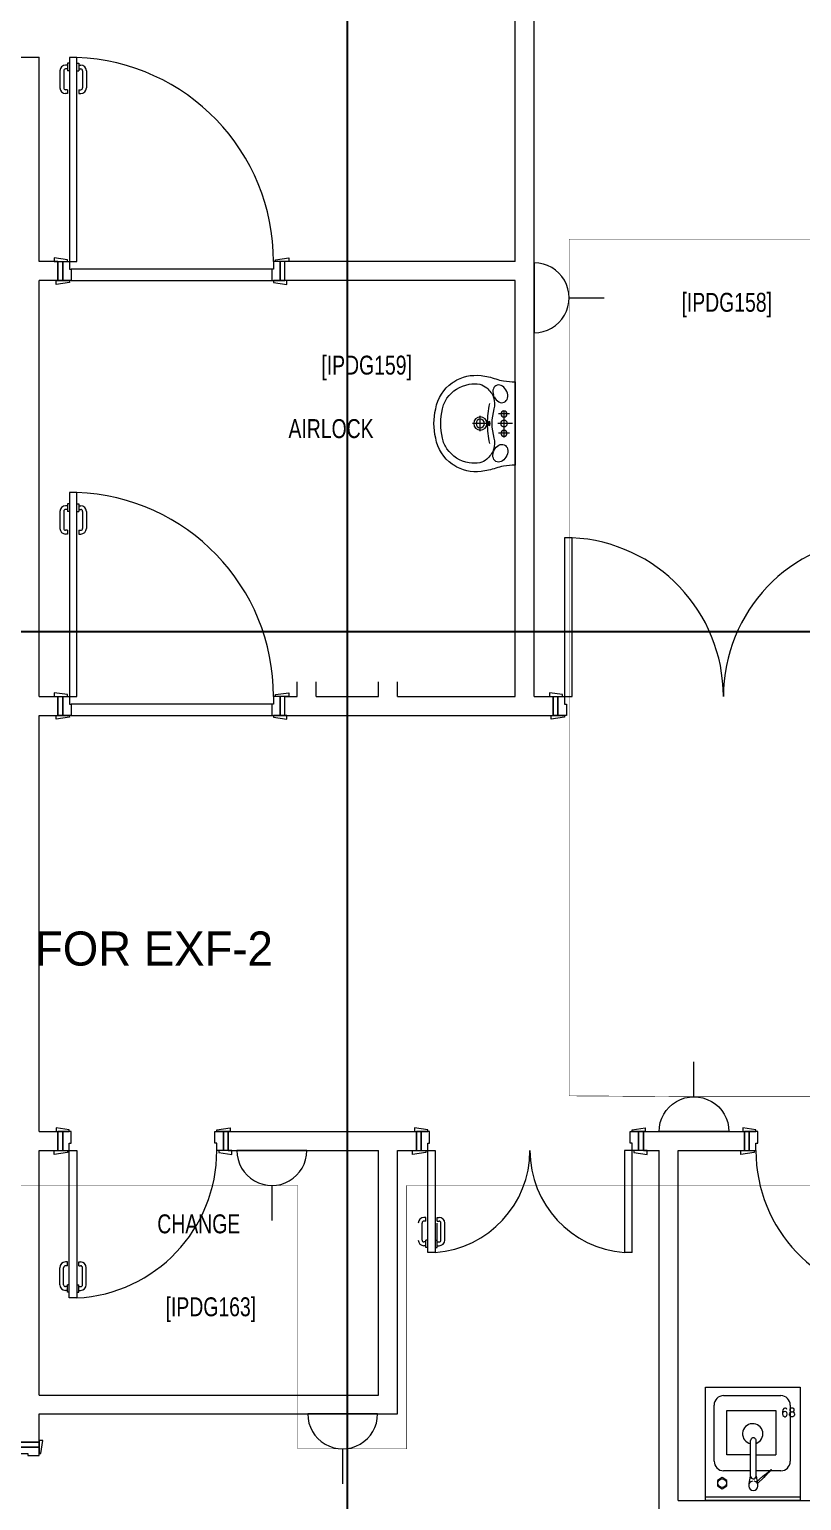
# Model space of a CAD drawing. Header units: metres. Extents: x 75097 to 220695, y -1557923 to -1361206.
# Drawn here: x 164832 to 168915, y -1423281 to -1415504 of the extents above; entities that cross this region are included whole.
import ezdxf

# ---------------------------------------------------------------- set-up
doc = ezdxf.new("R2010")
doc.units = ezdxf.units.M
doc.layers.get('0').update_dxf_attribs({"lineweight": 0})
for name, color, linetype, lineweight in [('A-100 - Copy$0$72_EGR_BASE_TEXT', 8, 'Continuous', 0), ('A-100 - Copy$0$car', 8, 'Continuous', 0), ('A-100 - Copy$0$Medical Equipment and Furniture', 8, 'Continuous', 0), ('A-100 - Copy$0$SANIT', 8, 'Continuous', 0), ('A-100 - Copy$0$Walls', 8, 'Continuous', 0), ('A-100 - Copy$0$Wooden Joinery', 8, 'Continuous', 0)]:
    doc.layers.add(name, color=color, linetype=linetype, lineweight=lineweight)
doc.layers.add('A-100 - Copy$0$axes', color=8, linetype='Continuous')
doc.layers.add('E-POWR', color=7, linetype='Continuous', lineweight=9, true_color=0x4e7e3e)
doc.layers.add('E-POWR-IDEN _1-100_', color=7, linetype='Continuous', lineweight=9, true_color=0x4e7e3e)
doc.styles.add('A-100 - Copy$0$list_ghTextstyle', font='romans.shx', dxfattribs={"height": 0.25})
doc.styles.add('A-100 - Copy$0$X3G_ENTITY_2587EA', font='swisscl.ttf', dxfattribs={"height": 200})
doc.styles.add('Optima_5', font='', dxfattribs={"height": 3.001645})
doc.styles.get('Optima_5').set_extended_font_data('Optima')

# ---------------------------------------------------------------- blocks, each defined once
blk = doc.blocks.new('NORMAL SOCKET')
at = {"layer": 'E-POWR'}
for p, q in [((0, 308), (0, 615)), ((-308, 0), (308, 0))]:
    blk.add_line(p, q, dxfattribs=at)
blk.add_ellipse((0, 0), major_axis=(33, 306), ratio=1, start_param=4.81904, end_param=7.960633, dxfattribs=at)
blk = doc.blocks.new('A-100 - Copy$0$Slop Hopper')
at = {"layer": 'A-100 - Copy$0$SANIT'}
for p, q in [((1327.37, 1279.91), (1327.37, 1339.91)), ((1327.37, 1339.91), (1377.37, 1339.91)), ((1377.37, 1339.91), (1377.37, 1279.91)), ((1331.89, 1300.66), (1331.89, 1330.39)), ((1336.9, 1335.39), (1367.15, 1335.39)), ((1372.14, 1330.38), (1372.14, 1300.65)), ((1338.53, 1304.04), (1338.53, 1327.46)), ((1338.53, 1327.46), (1364.59, 1327.46)), ((1364.59, 1327.46), (1364.59, 1304.04)), ((1351.16, 1293.73), (1351.16, 1311.59)), ((1354.09, 1292.76), (1354.09, 1311.6)), ((1351.16, 1304.04), (1338.53, 1304.04)), ((1354.09, 1304.04), (1364.59, 1304.04)), ((1336.15, 1292.05), (1333.62, 1290.6)), ((1338.67, 1290.6), (1336.15, 1292.05)), ((1351.16, 1295.65), (1336.89, 1295.65)), ((1350.46, 1288.9), (1351.16, 1292.85)), ((1351.16, 1292.92), (1351.16, 1293.7)), ((1367.14, 1295.65), (1354.09, 1295.65)), ((1354.09, 1292.76), (1354.78, 1288.9)), ((1354.11, 1289.68), (1357.62, 1292.77)), ((1354.74, 1288.96), (1358.25, 1292.05)), ((1357.63, 1292.78), (1359.1, 1293.78)), ((1358.26, 1292.07), (1359.19, 1293.12)), ((1359.1, 1293.78), (1359.39, 1293.97)), ((1359.19, 1293.12), (1359.68, 1293.65)), ((1359.39, 1293.97), (1359.53, 1294.07)), ((1359.53, 1294.07), (1359.65, 1294.16)), ((1361.99, 1296.2), (1359.59, 1294.08)), ((1359.65, 1294.16), (1359.74, 1294.23)), ((1359.68, 1293.65), (1359.79, 1293.78)), ((1359.79, 1293.78), (1359.89, 1293.88)), ((1362.21, 1295.94), (1359.8, 1293.84)), ((1359.89, 1293.88), (1359.97, 1293.97)), ((1359.97, 1293.97), (1360.04, 1294.05)), ((1333.62, 1290.6), (1333.62, 1287.67)), ((1333.62, 1287.67), (1336.15, 1286.2)), ((1336.15, 1286.2), (1338.67, 1287.67)), ((1338.67, 1287.67), (1338.67, 1290.6)), ((1327.37, 1281.91), (1377.37, 1281.91)), ((1377.37, 1279.91), (1327.37, 1279.91))]:
    blk.add_line(p, q, dxfattribs=at)
blk.add_circle((1336.16, 1289.11), 2.3, dxfattribs=at)
for centre, radius, start, end in [((1336.89, 1330.38), 5, 89.95623, 179.95623), ((1367.14, 1330.38), 5, 0, 90), ((1352.31, 1315.19), 5.37, 289.16565, 257.59657), ((1352.62, 1311.59), 1.46, 359.85001, 179.85001), ((1336.9, 1300.66), 5, 179.9563, 269.9563), ((1367.14, 1300.65), 5, 270, 0), ((1352.63, 1292.81), 1.44, 179.05019, 359.05019), ((1362.07, 1296.1), 0.137, 39.47334, 129.47331), ((1362.12, 1296.06), 0.152, 310.9144, 40.91437), ((1352.62, 1287.73), 2.45, 100.58807, 79.41193)]:
    blk.add_arc(centre, radius, start, end, dxfattribs=at)
blk = doc.blocks.new('A-100 - Copy$0$A$C666502D8')
at = {"layer": 'A-100 - Copy$0$Wooden Joinery'}
for p, q in [((-540, 110), (-610, 120)), ((-610, 120), (-610, 100)), ((-610, 100), (-540, 100)), ((-575, 100), (-600, 100)), ((-575, 100), (-600, 100)), ((-600, 100), (-600, 0)), ((-530, 100), (-575, 100)), ((-575, 100), (-575, 0)), ((-575, 0), (-575, 100)), ((-530, 100), (-575, 100)), ((-575, 100), (-575, 0)), ((-575, 0), (-575, 100)), ((-540, 100), (-540, 110)), ((-530, 40), (-530, 100)), ((-530, 40), (-530, 100)), ((530, 40), (530, 100)), ((530, 100), (575, 100)), ((530, 40), (530, 100)), ((530, 100), (575, 100)), ((540, 110), (610, 120)), ((540, 110), (610, 120)), ((540, 100), (540, 110)), ((540, 100), (540, 110)), ((610, 100), (540, 100)), ((610, 100), (540, 100)), ((575, 100), (575, 0)), ((575, 0), (575, 100)), ((575, 100), (600, 100)), ((575, 100), (575, 0)), ((575, 0), (575, 100)), ((575, 100), (600, 100)), ((600, 100), (600, 0)), ((610, 120), (610, 100)), ((610, 120), (610, 100)), ((-620, -20), (-620, 0)), ((-620, 0), (-550, 0)), ((-600, 0), (-575, 0)), ((-575, 0), (-540, 0)), ((-550, 0), (-550, -10)), ((-540, 0), (-540, 40)), ((-540, 40), (-530, 40)), ((-540, 0), (-540, 40)), ((-540, 40), (-530, 40)), ((-540, -538.5), (-540, 0)), ((-540, 0), (-500, 0)), ((-500, 0), (-500, -538.5)), ((500, 0), (500, -538.5)), ((540, 0), (500, 0)), ((540, 40), (530, 40)), ((540, 40), (530, 40)), ((540, 0), (540, 40)), ((540, 0), (540, 40)), ((540, -538.5), (540, 0)), ((575, 0), (540, 0)), ((550, 0), (550, -10)), ((620, 0), (550, 0)), ((600, 0), (575, 0)), ((620, -20), (620, 0)), ((-620, -20), (-620, 0)), ((-620, 0), (-550, 0)), ((-550, -10), (-620, -20)), ((-550, -10), (-620, -20)), ((-600, 0), (-575, 0)), ((-575, 0), (-540, 0)), ((-550, 0), (-550, -10)), ((575, 0), (540, 0)), ((550, 0), (550, -10)), ((620, 0), (550, 0)), ((550, -10), (620, -20)), ((550, -10), (620, -20)), ((600, 0), (575, 0)), ((620, -20), (620, 0)), ((-570, -473.1), (-570, -383.1)), ((-550, -353.1), (-560, -353.1)), ((-550, -373.1), (-560, -373.1)), ((-550, -373.1), (-550, -353.1)), ((-490, -353.1), (-480, -353.1)), ((-490, -373.1), (-490, -353.1)), ((-490, -373.1), (-480, -373.1)), ((-470, -473.1), (-470, -383.1)), ((-450, -473.1), (-450, -383.1)), ((-550, -483.1), (-560, -483.1)), ((-550, -503.1), (-560, -503.1)), ((-550, -513.1), (-550, -473.1)), ((-540, -473.1), (-550, -473.1)), ((-540, -513.1), (-550, -513.1)), ((-500, -538.5), (-540, -538.5)), ((-500, -473.1), (-490, -473.1)), ((-500, -513.1), (-490, -513.1)), ((-490, -513.1), (-490, -473.1)), ((-490, -483.1), (-480, -483.1)), ((-490, -503.1), (-480, -503.1)), ((540, -538.5), (500, -538.5))]:
    blk.add_line(p, q, dxfattribs=at)
for centre, radius, start, end in [((-540, 0), 540, 274.24802, 0), ((540, 0), 540, 180, 265.75198), ((-560, -383.1), 30, 90, 180), ((-560, -383.1), 10, 90, 180), ((-480, -383.1), 30, 0, 90), ((-480, -383.1), 10, 0, 90), ((-560, -473.1), 30, 180, 270), ((-560, -473.1), 10, 180, 270), ((-480, -473.1), 10, 270, 0), ((-480, -473.1), 30, 270, 0)]:
    blk.add_arc(centre, radius, start, end, dxfattribs=at)
blk = doc.blocks.new('A-100 - Copy$0$SINK_P')
for p, q in [((0.0678, -0.0599), (-0.073, -0.0599)), ((-0.0512, -0.0303), (-0.0512, -0.0885)), ((0, -0.0157), (-0.0002, -0.0919)), ((0.0511, -0.0305), (0.0509, -0.0887)), ((0.0001, -0.1425), (0.0001, -0.2263)), ((-0.0399, -0.185), (0.0405, -0.185))]:
    blk.add_line(p, q)
blk.add_lwpolyline([(0.2358, -0.1023, -0.040602), (0.2259, -0.063, -0.035626), (0.22, 0), (-0.22, 0, -0.035626), (-0.2259, -0.063, -0.040602), (-0.2358, -0.1023, 0.055495), (-0.2532, -0.1813, 0.177724), (-0.2208, -0.3256, 0.010047), (-0.2156, -0.3332, 0.192652), (-0.0775, -0.4207, 0.11939), (0.0775, -0.4207, 0.192652), (0.2156, -0.3332, 0.010047), (0.2208, -0.3256, 0.177724), (0.2532, -0.1813, 0.055495)], format="xyb", close=True)
blk.add_lwpolyline([(0.1368, -0.1149, 0.129509), (0.0772, -0.1129, -0.145635), (-0.0772, -0.1129, 0.129509), (-0.1368, -0.1149, 0.134015), (-0.1881, -0.1507, 0.117835), (-0.2074, -0.1871, 0.08979), (-0.2074, -0.244, 0.203604), (-0.1334, -0.3613, 0.102635), (-0.0773, -0.3851, 0.116351), (0.0773, -0.3851, 0.102635), (0.1334, -0.3613, 0.203604), (0.2074, -0.244)], format="xyb")
for centre, radius in [((-0.0512, -0.0601), 0.016), ((-0.0001, -0.06), 0.0175), ((0.051, -0.0603), 0.016), ((0.0001, -0.185), 0.035), ((0.0001, -0.185), 0.0225)]:
    blk.add_circle(centre, radius)
for centre, radius, start, end in [((-0.1492, -0.1178), 0.0021, 295.74748, 117.35864), ((-0.1397, -0.1138), 0.00201, 106.27652, 290.87248), ((0.0001, 0.3261), 0.4728, 257.13111, 270), ((0.0001, 0.3261), 0.4728, 270, 282.86889), ((0.0967, -0.2266), 0.1188, 39.72674, 70.25871), ((0.1397, -0.1138), 0.00201, 249.12752, 73.72348), ((0.1492, -0.1178), 0.0021, 62.64136, 244.25252), ((0.1217, -0.2095), 0.0887, 14.62387, 41.50573), ((0.0502, -0.2156), 0.1598, 349.73837, 10.26163)]:
    blk.add_arc(centre, radius, start, end)
blk.add_ellipse((-0.1569, -0.0794), major_axis=(0.0439, 0.0221), ratio=0.740171, start_param=4.717423, end_param=10.796799)
at = {"extrusion": (0, 0, -1)}
blk.add_ellipse((0.1569, -0.0794), major_axis=(-0.0439, 0.0221), ratio=0.740171, start_param=4.717423, end_param=10.796799, dxfattribs=at)
blk.add_ellipse((0, -0.1377), major_axis=(-0.0125, 0), ratio=0.379124)
blk = doc.blocks.new('A-100 - Copy')
at = {"layer": 'A-100 - Copy$0$axes'}
for p, q in [((166513.3, -1477297.4, 0), (166513.3, -1391762.7, 0)), ((178940.3, -1418687.7, 2.4), (96042.2, -1418687.7, 2.4))]:
    blk.add_line(p, q, dxfattribs=at)
at = {"layer": 'A-100 - Copy$0$car'}
for p, q in [((166113.1, -1416771.6, 0), (165053.5, -1416771.6, 0)), ((165053.5, -1416831.6, -2.4), (166113.1, -1416831.6, -4.7)), ((166113.1, -1419070.4, 0), (165053.5, -1419070.4, 0)), ((165053.5, -1419130.4, -2.4), (166113.1, -1419130.4, -4.7))]:
    blk.add_line(p, q, dxfattribs=at)
at = {"layer": 'A-100 - Copy$0$Walls'}
for p, q in [((167401.2, -1416731.6, 0), (167401.2, -1413582.7, 0)), ((167501.2, -1419030.4, 0), (167501.2, -1415279.1, 0)), ((164683.1, -1415650.8, 0), (164883.1, -1415650.8, 0)), ((164883.1, -1416731.6, 0), (164883.1, -1415650.8, 0)), ((164983.1, -1416731.6, 0), (164883.1, -1416731.6, 0)), ((164983.1, -1416831.6, 0), (164983.1, -1416731.6, 0)), ((166183.1, -1416831.6, 0), (166183.1, -1416731.6, 0)), ((167401.2, -1416731.6, 0), (166183.1, -1416731.6, 0)), ((164883.1, -1419030.4, 0), (164883.1, -1416831.6, 0)), ((164983.1, -1416831.6, 0), (164883.1, -1416831.6, 0)), ((167401.2, -1416831.6, 0), (166183.1, -1416831.6, 0)), ((167401.2, -1419030.4, 0), (167401.2, -1416831.6, 0)), ((166248.3, -1419030.4, 0), (166248.3, -1418952.7, 0)), ((166348.3, -1419030.4, 0), (166348.3, -1418952.7, 0)), ((166678.3, -1419030.4, 0), (166678.3, -1418952.7, 0)), ((166778.3, -1419030.4, 0), (166778.3, -1418952.7, 0)), ((164883.1, -1419030.4, 0), (164983.1, -1419030.4, 0)), ((164983.1, -1419130.4, 0), (164983.1, -1419030.4, 0)), ((166183.1, -1419130.4, 0), (166183.1, -1419030.4, 0)), ((166183.1, -1419030.4, 0), (166248.3, -1419030.4, 0)), ((166348.3, -1419030.4, 0), (166678.3, -1419030.4, 0)), ((166778.3, -1419030.4, 0), (167401.2, -1419030.4, 0)), ((167501.2, -1419030.4, 0), (167601.2, -1419030.4, 0)), ((167601.2, -1419030.4, 0), (167601.2, -1419130.4, 0)), ((164883.1, -1421330.6, 0), (164883.1, -1419130.4, 0)), ((164883.1, -1419130.4, 0), (164983.1, -1419130.4, 0)), ((166158.1, -1419130.4, 0), (167601.2, -1419130.4, 0)), ((164883.1, -1421330.6, 0), (164983.1, -1421330.6, 0)), ((164983.1, -1421430.6, 0), (164983.1, -1421330.6, 0)), ((165883.1, -1421430.6, 0), (165883.1, -1421330.6, 0)), ((165883.1, -1421330.6, 0), (166878.3, -1421330.6, 0)), ((166878.3, -1421430.6, 0), (166878.3, -1421330.6, 0)), ((168078.3, -1421330.6, 0), (168613.4, -1421330.6, 0)), ((168078.3, -1421430.6, 0), (168078.3, -1421330.6, 0)), ((168613.4, -1421430.6, 0), (168613.4, -1421330.6, 0)), ((164883.1, -1422722.7, 0), (164883.1, -1421430.6, 0)), ((164883.1, -1421430.6, 0), (164983.1, -1421430.6, 0)), ((165883.1, -1421430.6, 0), (166678.3, -1421430.6, 0)), ((166678.3, -1422722.7, 0), (166678.3, -1421430.6, 0)), ((166778.3, -1422822.7, 0), (166778.3, -1421430.6, 0)), ((166778.3, -1421430.6, 0), (166878.3, -1421430.6, 0)), ((168078.3, -1421430.6, 0), (168162.2, -1421430.6, 0)), ((168162.2, -1425602.7, 0), (168162.2, -1421430.6, 0)), ((168262.2, -1423280.6, 0), (168262.2, -1421430.6, 0)), ((168262.2, -1421430.6, 0), (168613.4, -1421430.6, 0)), ((164883.1, -1422722.7, 0), (166678.3, -1422722.7, 0)), ((164883.1, -1422822.7, 0), (166778.3, -1422822.7, 0)), ((164883.1, -1422972.7, 0), (164883.1, -1422822.7, 0)), ((164783.1, -1422972.7, 0), (164883.1, -1422972.7, 0)), ((168262.2, -1423280.6, 0), (169863.4, -1423280.6, 0))]:
    blk.add_line(p, q, dxfattribs=at)
at = {"layer": 'A-100 - Copy$0$Walls', "elevation": 0}
blk.add_lwpolyline([(167601.2, -1419030.4), (167601.2, -1419030.4)], dxfattribs=at)
at = {"layer": 'A-100 - Copy$0$Wooden Joinery'}
for p, q in [((164993.5, -1415722.8, 0), (164993.5, -1415812.8, 0)), ((165013.5, -1415722.8, 0), (165013.5, -1415812.8, 0)), ((165033.5, -1415692.8, 0), (165023.5, -1415692.8, 0)), ((165033.5, -1415712.8, 0), (165023.5, -1415712.8, 0)), ((165033.5, -1415682.8, 0), (165033.5, -1415722.8, 0)), ((165043.5, -1415682.8, 0), (165033.5, -1415682.8, 0)), ((165043.5, -1415722.8, 0), (165033.5, -1415722.8, 0)), ((165083.5, -1415682.8, 0), (165093.5, -1415682.8, 0)), ((165083.5, -1415722.8, 0), (165093.5, -1415722.8, 0)), ((165093.5, -1415682.8, 0), (165093.5, -1415722.8, 0)), ((165093.5, -1415692.8, 0), (165103.5, -1415692.8, 0)), ((165093.5, -1415712.8, 0), (165103.5, -1415712.8, 0)), ((165113.5, -1415722.8, 0), (165113.5, -1415812.8, 0)), ((165133.5, -1415722.8, 0), (165133.5, -1415812.8, 0)), ((165033.5, -1415822.8, 0), (165023.5, -1415822.8, 0)), ((165033.5, -1415822.8, 0), (165033.5, -1415842.8, 0)), ((165093.5, -1415822.8, 0), (165103.5, -1415822.8, 0)), ((165093.5, -1415822.8, 0), (165093.5, -1415842.8, 0)), ((165033.5, -1415842.8, 0), (165023.5, -1415842.8, 0)), ((165093.5, -1415842.8, 0), (165103.5, -1415842.8, 0)), ((164993.5, -1418051.6, -2.4), (164993.5, -1418141.6, -2.4)), ((165013.5, -1418051.6, -2.4), (165013.5, -1418141.6, -2.4)), ((165033.5, -1418021.6, -2.4), (165023.5, -1418021.6, -2.4)), ((165033.5, -1418041.6, -2.4), (165023.5, -1418041.6, -2.4)), ((165033.5, -1418011.6, -2.4), (165033.5, -1418051.6, -2.4)), ((165043.5, -1418011.6, -2.4), (165033.5, -1418011.6, -2.4)), ((165043.5, -1418051.6, -2.4), (165033.5, -1418051.6, -2.4)), ((165083.5, -1418011.6, -2.4), (165093.5, -1418011.6, -2.4)), ((165083.5, -1418051.6, -2.4), (165093.5, -1418051.6, -2.4)), ((165093.5, -1418011.6, -2.4), (165093.5, -1418051.6, -2.4)), ((165093.5, -1418021.6, -2.4), (165103.5, -1418021.6, -2.4)), ((165093.5, -1418041.6, -2.4), (165103.5, -1418041.6, -2.4)), ((165113.5, -1418051.6, -2.4), (165113.5, -1418141.6, -2.4)), ((165133.5, -1418051.6, -2.4), (165133.5, -1418141.6, -2.4)), ((165033.5, -1418151.6, -2.4), (165023.5, -1418151.6, -2.4)), ((165033.5, -1418151.6, -2.4), (165033.5, -1418171.6, -2.4)), ((165093.5, -1418151.6, -2.4), (165103.5, -1418151.6, -2.4)), ((165093.5, -1418151.6, -2.4), (165093.5, -1418171.6, -2.4)), ((165033.5, -1418171.6, -2.4), (165023.5, -1418171.6, -2.4)), ((165093.5, -1418171.6, -2.4), (165103.5, -1418171.6, -2.4)), ((165043.1, -1421320.6, 0), (164973.1, -1421310.6, 0)), ((164973.1, -1421310.6, 0), (164973.1, -1421330.6, 0)), ((164973.1, -1421330.6, 0), (165043.1, -1421330.6, 0)), ((165008.1, -1421330.6, 0), (164983.1, -1421330.6, 0)), ((164983.1, -1421330.6, 0), (164983.1, -1421430.6, 0)), ((165053.1, -1421330.6, 0), (165008.1, -1421330.6, 0)), ((165008.1, -1421330.6, 0), (165008.1, -1421430.6, 0)), ((165008.1, -1421430.6, 0), (165008.1, -1421330.6, 0)), ((165043.1, -1421330.6, 0), (165043.1, -1421320.6, 0)), ((165053.1, -1421390.6, 0), (165053.1, -1421330.6, 0)), ((165813.1, -1421390.6, 0), (165813.1, -1421330.6, 0)), ((165813.1, -1421330.6, 0), (165858.1, -1421330.6, 0)), ((165823.1, -1421320.6, 0), (165893.1, -1421310.6, 0)), ((165823.1, -1421330.6, 0), (165823.1, -1421320.6, 0)), ((165893.1, -1421330.6, 0), (165823.1, -1421330.6, 0)), ((165858.1, -1421330.6, 0), (165858.1, -1421430.6, 0)), ((165858.1, -1421430.6, 0), (165858.1, -1421330.6, 0)), ((165858.1, -1421330.6, 0), (165883.1, -1421330.6, 0)), ((165883.1, -1421330.6, 0), (165883.1, -1421430.6, 0)), ((165893.1, -1421310.6, 0), (165893.1, -1421330.6, 0)), ((166878.3, -1421330.6, 0), (166878.3, -1421430.6, 0)), ((168078.3, -1421330.6, 0), (168078.3, -1421430.6, 0)), ((168673.4, -1421320.6, 0), (168603.4, -1421310.6, 0)), ((168603.4, -1421310.6, 0), (168603.4, -1421330.6, 0)), ((168603.4, -1421330.6, 0), (168673.4, -1421330.6, 0)), ((168638.4, -1421330.6, 0), (168613.4, -1421330.6, 0)), ((168613.4, -1421330.6, 0), (168613.4, -1421430.6, 0)), ((168683.4, -1421330.6, 0), (168638.4, -1421330.6, 0)), ((168638.4, -1421330.6, 0), (168638.4, -1421430.6, 0)), ((168638.4, -1421430.6, 0), (168638.4, -1421330.6, 0)), ((168673.4, -1421330.6, 0), (168673.4, -1421320.6, 0)), ((168683.4, -1421390.6, 0), (168683.4, -1421330.6, 0)), ((165043.1, -1421430.6, 0), (165043.1, -1421390.6, 0)), ((165043.1, -1421390.6, 0), (165053.1, -1421390.6, 0)), ((165823.1, -1421390.6, 0), (165813.1, -1421390.6, 0)), ((165823.1, -1421430.6, 0), (165823.1, -1421390.6, 0)), ((168673.4, -1421430.6, 0), (168673.4, -1421390.6, 0)), ((168673.4, -1421390.6, 0), (168683.4, -1421390.6, 0)), ((164963.1, -1421450.6, 0), (164963.1, -1421430.6, 0)), ((164963.1, -1421430.6, 0), (165033.1, -1421430.6, 0)), ((165033.1, -1421440.6, 0), (164963.1, -1421450.6, 0)), ((164983.1, -1421430.6, 0), (165008.1, -1421430.6, 0)), ((165008.1, -1421430.6, 0), (165043.1, -1421430.6, 0)), ((165033.1, -1421430.6, 0), (165033.1, -1421440.6, 0)), ((165043.1, -1422209.6, 0), (165043.1, -1421430.6, 0)), ((165043.1, -1421430.6, 0), (165083.1, -1421430.6, 0)), ((165083.1, -1421430.6, 0), (165083.1, -1422209.6, 0)), ((165858.1, -1421430.6, 0), (165823.1, -1421430.6, 0)), ((165833.1, -1421430.6, 0), (165833.1, -1421440.6, 0)), ((165903.1, -1421430.6, 0), (165833.1, -1421430.6, 0)), ((165833.1, -1421440.6, 0), (165903.1, -1421450.6, 0)), ((165883.1, -1421430.6, 0), (165858.1, -1421430.6, 0)), ((165903.1, -1421450.6, 0), (165903.1, -1421430.6, 0)), ((168593.4, -1421450.6, 0), (168593.4, -1421430.6, 0)), ((168593.4, -1421430.6, 0), (168663.4, -1421430.6, 0)), ((168663.4, -1421440.6, 0), (168593.4, -1421450.6, 0)), ((168613.4, -1421430.6, 0), (168638.4, -1421430.6, 0)), ((168638.4, -1421430.6, 0), (168673.4, -1421430.6, 0)), ((168663.4, -1421430.6, 0), (168663.4, -1421440.6, 0)), ((166988.3, -1421903.7, 0), (166988.3, -1421813.7, 0)), ((165033.1, -1422019.6, 0), (165023.1, -1422019.6, 0)), ((165033.1, -1422039.6, 0), (165023.1, -1422039.6, 0)), ((165033.1, -1422039.6, 0), (165033.1, -1422019.6, 0)), ((165093.1, -1422019.6, 0), (165103.1, -1422019.6, 0)), ((165093.1, -1422039.6, 0), (165093.1, -1422019.6, 0)), ((165093.1, -1422039.6, 0), (165103.1, -1422039.6, 0)), ((164993.1, -1422139.6, 0), (164993.1, -1422049.6, 0)), ((165013.1, -1422139.6, 0), (165013.1, -1422049.6, 0)), ((165113.1, -1422139.6, 0), (165113.1, -1422049.6, 0)), ((165133.1, -1422139.6, 0), (165133.1, -1422049.6, 0)), ((165033.1, -1422149.6, 0), (165023.1, -1422149.6, 0)), ((165033.1, -1422169.6, 0), (165023.1, -1422169.6, 0)), ((165033.1, -1422179.6, 0), (165033.1, -1422139.6, 0)), ((165043.1, -1422139.6, 0), (165033.1, -1422139.6, 0)), ((165043.1, -1422179.6, 0), (165033.1, -1422179.6, 0)), ((165083.1, -1422139.6, 0), (165093.1, -1422139.6, 0)), ((165083.1, -1422179.6, 0), (165093.1, -1422179.6, 0)), ((165093.1, -1422179.6, 0), (165093.1, -1422139.6, 0)), ((165093.1, -1422149.6, 0), (165103.1, -1422149.6, 0)), ((165093.1, -1422169.6, 0), (165103.1, -1422169.6, 0)), ((165083.1, -1422209.6, 0), (165043.1, -1422209.6, 0))]:
    blk.add_line(p, q, dxfattribs=at)
at = {"layer": 'A-100 - Copy$0$Wooden Joinery', "elevation": 0}
for points in [[(165083.5, -1416731.6), (165083.5, -1415652.8), (165043.5, -1415652.8), (165043.5, -1416731.6)], [(165033.5, -1416731.6), (165033.5, -1416721.6), (164963.5, -1416711.6), (164963.5, -1416731.6)], [(166133.1, -1416731.6), (166133.1, -1416721.6), (166203.1, -1416711.6), (166203.1, -1416731.6)], [(165043.5, -1416831.6), (165043.5, -1416841.6), (164973.5, -1416851.6), (164973.5, -1416831.6)], [(166123.1, -1416831.6), (166123.1, -1416841.6), (166193.1, -1416851.6), (166193.1, -1416831.6)], [(165083.5, -1419030.4), (165083.5, -1417951.6), (165043.5, -1417951.6), (165043.5, -1419030.4)], [(167701.2, -1419030.4), (167701.2, -1418191.3), (167661.2, -1418191.3), (167661.2, -1419030.4)], [(165033.5, -1419030.4), (165033.5, -1419020.4), (164963.5, -1419010.4), (164963.5, -1419030.4)], [(166133.1, -1419030.4), (166133.1, -1419020.4), (166203.1, -1419010.4), (166203.1, -1419030.4)], [(167651.2, -1419030.4), (167651.2, -1419020.4), (167581.2, -1419010.4), (167581.2, -1419030.4)], [(165043.5, -1419130.4), (165043.5, -1419140.4), (164973.5, -1419150.4), (164973.5, -1419130.4)], [(166123.1, -1419130.4), (166123.1, -1419140.4), (166193.1, -1419150.4), (166193.1, -1419130.4)], [(167661.2, -1419130.4), (167661.2, -1419140.4), (167591.2, -1419150.4), (167591.2, -1419130.4)], [(164883.1, -1423032.7), (164893.1, -1423032.7), (164903.1, -1422962.7), (164883.1, -1422962.7)]]:
    blk.add_lwpolyline(points, close=True, dxfattribs=at)
for points in [[(165008.5, -1416731.6), (165008.5, -1416831.6), (164983.5, -1416831.6), (164983.5, -1416731.6), (165008.5, -1416731.6)], [(165008.5, -1416731.6), (165043.5, -1416731.6), (165043.5, -1416771.6), (165053.5, -1416771.6), (165053.5, -1416831.6), (165008.5, -1416831.6), (165008.5, -1416731.6)], [(166158.1, -1416731.6), (166123.1, -1416731.6), (166123.1, -1416771.6), (166113.1, -1416771.6), (166113.1, -1416831.6), (166158.1, -1416831.6), (166158.1, -1416731.6)], [(166158.1, -1416731.6), (166158.1, -1416831.6), (166183.1, -1416831.6), (166183.1, -1416731.6), (166158.1, -1416731.6)], [(165008.5, -1419030.4), (165008.5, -1419130.4), (164983.5, -1419130.4), (164983.5, -1419030.4), (165008.5, -1419030.4)], [(165008.5, -1419030.4), (165043.5, -1419030.4), (165043.5, -1419070.4), (165053.5, -1419070.4), (165053.5, -1419130.4), (165008.5, -1419130.4), (165008.5, -1419030.4)], [(166158.1, -1419030.4), (166123.1, -1419030.4), (166123.1, -1419070.4), (166113.1, -1419070.4), (166113.1, -1419130.4), (166158.1, -1419130.4), (166158.1, -1419030.4)], [(166158.1, -1419030.4), (166158.1, -1419130.4), (166183.1, -1419130.4), (166183.1, -1419030.4), (166158.1, -1419030.4)], [(167626.2, -1419030.4), (167626.2, -1419130.4), (167601.2, -1419130.4), (167601.2, -1419030.4), (167626.2, -1419030.4)], [(167626.2, -1419030.4), (167661.2, -1419030.4), (167661.2, -1419070.4), (167671.2, -1419070.4), (167671.2, -1419130.4), (167626.2, -1419130.4), (167626.2, -1419030.4)], [(164783.1, -1422997.7), (164883.1, -1422997.7), (164883.1, -1422972.7), (164783.1, -1422972.7), (164783.1, -1422997.7)], [(164783.1, -1422997.7), (164783.1, -1423032.7), (164823.1, -1423032.7), (164823.1, -1423042.7), (164883.1, -1423042.7), (164883.1, -1422997.7), (164783.1, -1422997.7)]]:
    blk.add_lwpolyline(points, dxfattribs=at)
at = {"layer": 'A-100 - Copy$0$Wooden Joinery'}
for centre, radius, start, end in [((165043.5, -1416731.6, 0), 1079.6, 359.99999, 87.87662), ((165023.5, -1415722.8, 0), 30, 90, 180), ((165023.5, -1415722.8, 0), 10, 90, 180), ((165103.5, -1415722.8, 0), 30, 0, 90), ((165103.5, -1415722.8, 0), 10, 0, 90), ((165023.5, -1415812.8, 0), 30, 180, 270), ((165023.5, -1415812.8, 0), 10, 180, 270), ((165103.5, -1415812.8, 0), 10, 270, 0), ((165103.5, -1415812.8, 0), 30, 270, 0), ((165043.5, -1419030.4, 0), 1079.6, 359.99999, 87.87662), ((165023.5, -1418051.6, -2.4), 30, 90, 180), ((165023.5, -1418051.6, -2.4), 10, 90, 180), ((165103.5, -1418051.6, -2.4), 30, 0, 90), ((165103.5, -1418051.6, -2.4), 10, 0, 90), ((165023.5, -1418141.6, -2.4), 30, 180, 270), ((165023.5, -1418141.6, -2.4), 10, 180, 270), ((165103.5, -1418141.6, -2.4), 10, 270, 0), ((165103.5, -1418141.6, -2.4), 30, 270, 0), ((167661.2, -1419030.4, 0), 840, 0, 87.2706), ((169341.2, -1419030.4, 0), 840, 92.7294, 180), ((165043.1, -1421430.6, 0), 780, 272.9397, 0), ((169453.4, -1421430.6, 0), 780, 180, 267.0603), ((165023.1, -1422049.6, 0), 30, 90, 180), ((165023.1, -1422049.6, 0), 10, 90, 180), ((165103.1, -1422049.6, 0), 30, 0, 90), ((165103.1, -1422049.6, 0), 10, 0, 90), ((165023.1, -1422139.6, 0), 30, 180, 270), ((165023.1, -1422139.6, 0), 10, 180, 270), ((165103.1, -1422139.6, 0), 10, 270, 0), ((165103.1, -1422139.6, 0), 30, 270, 0)]:
    blk.add_arc(centre, radius, start, end, dxfattribs=at)
at = {"layer": 'A-100 - Copy$0$Medical Equipment and Furniture', "xscale": 10, "yscale": 10, "zscale": 10}
blk.add_blockref('A-100 - Copy$0$Slop Hopper', (155133.5, -1436079.8, 0), dxfattribs=at)
at = {"layer": 'A-100 - Copy$0$SANIT', "xscale": -1000, "yscale": 1000, "zscale": 1000, "rotation": 270}
blk.add_blockref('A-100 - Copy$0$SINK_P', (167401.2, -1417587.4, 0), dxfattribs=at)
at = {"layer": 'A-100 - Copy$0$Wooden Joinery'}
blk.add_blockref('A-100 - Copy$0$A$C666502D8', (167478.3, -1421430.6, 0), dxfattribs=at)
at = {"layer": 'A-100 - Copy$0$72_EGR_BASE_TEXT', "char_height": 100, "attachment_point": 2, "style": 'A-100 - Copy$0$X3G_ENTITY_2587EA'}
for s, insert in [('[IPDG158]', (168519, -1416896.5)), ('[IPDG159]', (166615.2, -1417228.6)), ('AIRLOCK', (166426.9, -1417564.2)), ('CHANGE', (165727.6, -1421768, 0)), ('[IPDG163]', (165791.5, -1422206.4))]:
    blk.add_mtext(s, dxfattribs=dict(at, insert=insert))
at = {"layer": 'A-100 - Copy$0$Medical Equipment and Furniture', "insert": (168845.1, -1422792.3, 0), "char_height": 45, "attachment_point": 2, "style": 'A-100 - Copy$0$list_ghTextstyle'}
blk.add_mtext('68', dxfattribs=at)

msp = doc.modelspace()

# ---------------------------------------------------------------- linework, layer by layer
at = {"layer": 'E-POWR', "const_width": 3, "elevation": 0}
for points in [[(174804.1, -1417697.6), (174804.1, -1418232.8), (173058.6, -1418238.1), (169786.2, -1418238.1), (169785.8, -1417114.6), (169785.8, -1416612.8), (167685.8, -1416612.8), (167685.8, -1421141.2), (168347.2, -1421146), (171348, -1421146), (171348, -1419910.5)], [(172365.6, -1426253.2), (168449.1, -1426253.2), (168449.1, -1423873.6), (162140.9, -1423873.6), (162140.9, -1421615.2), (166251.3, -1421615.2), (166251.3, -1423007.3), (166826.9, -1423007.3), (166826.9, -1421615.2), (171217.5, -1421615.2)]]:
    msp.add_lwpolyline(points, dxfattribs=at)

# ---------------------------------------------------------------- block references
at = {"layer": 'E-POWR', "color": 85, "xscale": 0.6, "yscale": 0.6, "zscale": 0.6}
for p, rotation in [((167501.2, -1416922.4, 0), 270), ((166114.2, -1421430.6, 0), 180), ((166488.4, -1422822.7, 0), 180)]:
    msp.add_blockref('NORMAL SOCKET', p, dxfattribs=dict(at, rotation=rotation))
at = {"layer": 'E-POWR', "color": 85, "xscale": -0.6, "yscale": 0.6, "zscale": 0.6}
msp.add_blockref('NORMAL SOCKET', (168345.9, -1421330.6, 0), dxfattribs=at)

# ---------------------------------------------------------------- texts
at = {"layer": 'E-POWR-IDEN _1-100_', "insert": (164861.6, -1420272.5, 0), "char_height": 180.1, "width": 1627.594, "attachment_point": 1, "rotation": 360, "line_spacing_factor": 1.047943, "style": 'Optima_5'}
msp.add_mtext('FOR EXF-2', dxfattribs=at)

# ---------------------------------------------------------------- next in the draw order: block references
msp.add_blockref('A-100 - Copy', (0, 0))

doc.saveas('drawing.dxf')
